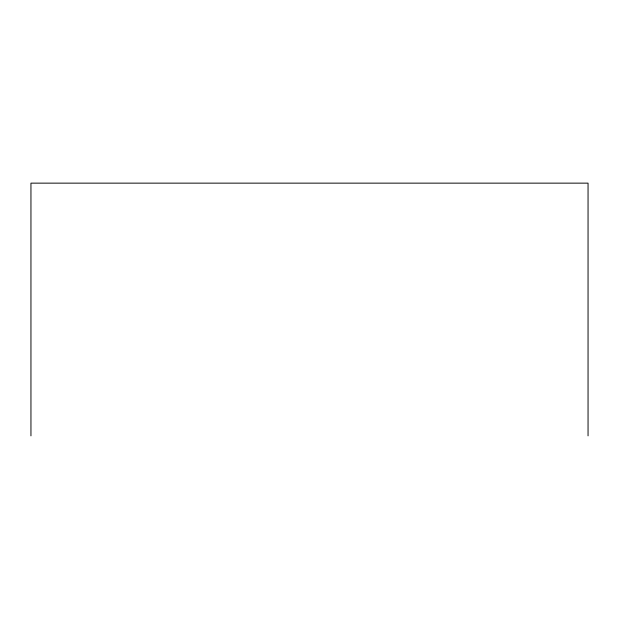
<?xml version="1.0" encoding="UTF-8"?>
<svg xmlns="http://www.w3.org/2000/svg" width="619" height="619" viewBox="0 0 619 619"><rect width="100%" height="100%" fill="white"/><g stroke="black" fill="none" stroke-linecap="round" stroke-linejoin="round"><path stroke-width="0.93" d="M588.05 435.861L588.05 183.139L30.95 183.139L30.95 435.861"/></g></svg>
